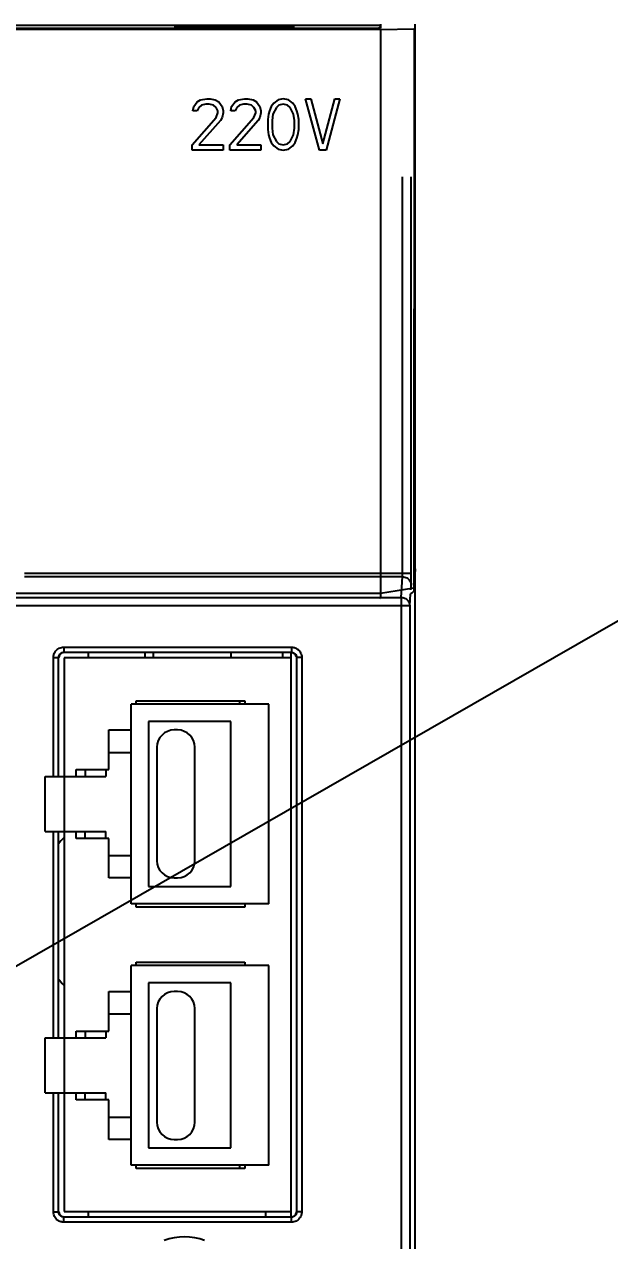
# Model space of a CAD drawing. Header units: millimetres. Extents: x 336 to 12810, y -1577 to 4105.
# Drawn here: x 7619.4 to 7653.4, y 3924.3 to 3995.1 of the extents above; entities that cross this region are included whole.
import ezdxf

# ---------------------------------------------------------------- set-up
doc = ezdxf.new("R2010")
doc.units = ezdxf.units.MM
doc.layers.add('03___PRT_ALL_CURVES', color=7, linetype='Continuous')
doc.styles.add('样式 8', font='arial.ttf', dxfattribs={"width": 0.6, "height": 2.5})

msp = doc.modelspace()

# ---------------------------------------------------------------- linework, layer by layer
at = {"color": 2}
msp.add_line((6148.29, 3097.062), (7905.608, 4104.721), dxfattribs=at)
at = {"color": 7, "linetype": 'Continuous'}
for p, q in [((7640.084, 3994.979), (7594.084, 3994.979)), ((7640.084, 3994.755), (7594.084, 3994.755)), ((7639.084, 3994.813), (7595.084, 3994.813)), ((7628.084, 3994.979), (7628.084, 3994.94)), ((7628.084, 3994.94), (7635.084, 3994.94)), ((7635.084, 3994.979), (7635.084, 3994.94)), ((7640.084, 3994.827), (7639.084, 3994.813)), ((7640.049, 3994.904), (7639.97, 3994.826)), ((7640.048, 3994.828), (7640.049, 3994.904)), ((7640.084, 3994.904), (7640.049, 3994.904)), ((7640.084, 3995.052), (7640.084, 3994.827)), ((7640.084, 3994.755), (7642.031, 3994.784)), ((7640.084, 3994.755), (7640.084, 3961.978)), ((7642.031, 3994.784), (7642.015, 3962.265)), ((7642.031, 3994.784), (7642.084, 3994.873)), ((7642.074, 3995.052), (7642.074, 3994.873)), ((7642.084, 3994.873), (7642.074, 3994.873)), ((7642.084, 3835.979), (7642.084, 3994.873)), ((7641.366, 3963.132), (7641.366, 3986.179)), ((7641.866, 3963.132), (7641.866, 3986.179)), ((7642.084, 3963.4), (7642.015, 3962.187)), ((7642.084, 3963.381), (7642.02, 3962.265)), ((7642.084, 3963.4), (7642.084, 3963.381)), ((7641.866, 3963.132), (7619.384, 3963.132)), ((7641.357, 3962.939), (7619.384, 3962.939)), ((7641.279, 3961.738), (7641.357, 3962.939)), ((7613.348, 3961.978), (7640.084, 3961.978)), ((7642.015, 3962.265), (7640.084, 3961.969)), ((7641.779, 3961.255), (7641.824, 3961.951)), ((7641.839, 3962.182), (7641.857, 3962.456)), ((7642.015, 3962.187), (7642.014, 3962.17)), ((7592.89, 3961.738), (7641.279, 3961.738)), ((7641.779, 3961.255), (7610.572, 3961.255)), ((7641.279, 3961.738), (7641.279, 3836.284)), ((7641.779, 3961.255), (7641.779, 3836.284)), ((7621.668, 3958.845), (7621.668, 3958.545)), ((7621.668, 3958.845), (7634.901, 3958.845)), ((7621.668, 3958.545), (7634.901, 3958.545)), ((7623.084, 3958.545), (7623.084, 3958.229)), ((7626.384, 3958.545), (7626.384, 3958.229)), ((7626.884, 3958.229), (7626.884, 3958.545)), ((7631.384, 3958.545), (7631.384, 3958.229)), ((7634.384, 3958.545), (7634.384, 3958.229)), ((7634.884, 3925.729), (7634.884, 3958.545)), ((7634.901, 3958.845), (7634.901, 3958.545)), ((7621.068, 3951.329), (7621.068, 3958.245)), ((7621.068, 3958.245), (7621.368, 3958.245)), ((7621.368, 3951.329), (7621.368, 3958.245)), ((7621.684, 3958.229), (7621.684, 3951.329)), ((7634.884, 3958.229), (7621.684, 3958.229)), ((7635.201, 3958.245), (7635.201, 3926.012)), ((7635.501, 3958.245), (7635.201, 3958.245)), ((7635.501, 3958.245), (7635.501, 3926.012)), ((7625.884, 3955.529), (7625.884, 3955.729)), ((7625.884, 3955.729), (7632.184, 3955.729)), ((7631.884, 3955.729), (7631.884, 3955.529)), ((7632.184, 3955.729), (7632.184, 3955.529)), ((7625.584, 3943.929), (7625.584, 3955.529)), ((7633.584, 3955.529), (7625.584, 3955.529)), ((7633.584, 3943.929), (7633.584, 3955.529)), ((7626.584, 3954.529), (7626.584, 3944.929)), ((7631.384, 3954.529), (7626.584, 3954.529)), ((7631.384, 3944.929), (7631.384, 3954.529)), ((7624.284, 3951.729), (7624.284, 3954.029)), ((7624.284, 3954.029), (7625.584, 3954.029)), ((7628.284, 3954.029), (7628.084, 3954.029)), ((7627.084, 3953.029), (7627.084, 3946.429)), ((7629.284, 3946.429), (7629.284, 3953.029)), ((7624.284, 3952.729), (7625.584, 3952.729)), ((7622.384, 3951.329), (7622.384, 3951.729)), ((7622.384, 3951.729), (7624.284, 3951.729)), ((7622.914, 3951.729), (7622.914, 3951.329)), ((7624.114, 3951.729), (7624.114, 3951.329)), ((7620.584, 3948.129), (7620.584, 3951.329)), ((7620.584, 3951.329), (7624.114, 3951.329)), ((7621.708, 3948.129), (7621.708, 3951.329)), ((7620.584, 3948.129), (7624.114, 3948.129)), ((7621.068, 3936.129), (7621.068, 3948.129)), ((7621.368, 3936.129), (7621.368, 3948.129)), ((7621.684, 3948.129), (7621.684, 3936.129)), ((7622.384, 3947.729), (7622.384, 3948.129)), ((7622.914, 3947.729), (7622.914, 3948.129)), ((7624.114, 3947.729), (7624.114, 3948.129)), ((7624.284, 3947.729), (7622.384, 3947.729)), ((7624.284, 3945.429), (7624.284, 3947.729)), ((7624.284, 3946.729), (7625.584, 3946.729)), ((7625.584, 3945.429), (7624.284, 3945.429)), ((7628.084, 3945.429), (7628.284, 3945.429)), ((7626.584, 3944.929), (7631.384, 3944.929)), ((7633.584, 3943.929), (7625.584, 3943.929)), ((7625.884, 3943.729), (7625.884, 3943.929)), ((7632.184, 3943.729), (7625.884, 3943.729)), ((7632.184, 3943.929), (7632.184, 3943.729)), ((7625.584, 3928.729), (7625.584, 3940.329)), ((7633.584, 3940.329), (7625.584, 3940.329)), ((7625.884, 3940.529), (7632.184, 3940.529)), ((7625.884, 3940.329), (7625.884, 3940.529)), ((7632.184, 3940.529), (7632.184, 3940.329)), ((7633.584, 3928.729), (7633.584, 3940.329)), ((7626.584, 3939.329), (7626.584, 3929.729)), ((7631.384, 3939.329), (7626.584, 3939.329)), ((7631.384, 3929.729), (7631.384, 3939.329)), ((7624.284, 3938.829), (7625.584, 3938.829)), ((7624.284, 3936.529), (7624.284, 3938.829)), ((7628.284, 3938.829), (7628.084, 3938.829)), ((7624.284, 3937.529), (7625.584, 3937.529)), ((7627.084, 3937.829), (7627.084, 3931.229)), ((7629.284, 3931.229), (7629.284, 3937.829)), ((7622.384, 3936.529), (7624.284, 3936.529)), ((7622.384, 3936.129), (7622.384, 3936.529)), ((7622.914, 3936.529), (7622.914, 3936.129)), ((7624.114, 3936.529), (7624.114, 3936.129)), ((7620.584, 3936.129), (7624.114, 3936.129)), ((7620.584, 3932.929), (7620.584, 3936.129)), ((7621.708, 3932.929), (7621.708, 3936.129)), ((7620.584, 3932.929), (7624.114, 3932.929)), ((7621.068, 3926.012), (7621.068, 3932.929)), ((7621.368, 3926.012), (7621.368, 3932.929)), ((7621.684, 3932.929), (7621.684, 3926.029)), ((7622.384, 3932.529), (7622.384, 3932.929)), ((7624.284, 3932.529), (7622.384, 3932.529)), ((7622.914, 3932.529), (7622.914, 3932.929)), ((7624.114, 3932.529), (7624.114, 3932.929)), ((7624.284, 3930.229), (7624.284, 3932.529)), ((7624.284, 3931.529), (7625.584, 3931.529)), ((7625.584, 3930.229), (7624.284, 3930.229)), ((7628.084, 3930.229), (7628.284, 3930.229)), ((7626.584, 3929.729), (7631.384, 3929.729)), ((7633.584, 3928.729), (7625.584, 3928.729)), ((7625.884, 3928.529), (7625.884, 3928.729)), ((7631.884, 3928.729), (7631.884, 3928.529)), ((7632.184, 3928.729), (7632.184, 3928.529)), ((7632.184, 3928.529), (7625.884, 3928.529)), ((7621.068, 3926.012), (7621.368, 3926.012)), ((7621.684, 3926.029), (7634.884, 3926.029)), ((7623.084, 3926.029), (7623.084, 3925.712)), ((7633.384, 3926.029), (7633.384, 3925.712)), ((7635.501, 3926.012), (7635.201, 3926.012)), ((7634.901, 3925.712), (7621.668, 3925.712)), ((7621.668, 3925.412), (7621.668, 3925.712)), ((7634.901, 3925.412), (7621.668, 3925.412)), ((7634.901, 3925.412), (7634.901, 3925.712))]:
    msp.add_line(p, q, dxfattribs=at)
for centre, radius, start, end in [((7628.084, 3953.029), 1, 90, 180), ((7628.284, 3953.029), 1, 0, 90), ((7625.884, 3943.479), 6, 134.823, 138.97307), ((7628.084, 3946.429), 1, 180, 270), ((7628.284, 3946.429), 1, 270, 0), ((7625.884, 3943.479), 6, 221.02693, 225.177), ((7628.084, 3937.829), 1, 90, 180), ((7628.284, 3937.829), 1, 0, 90), ((7628.084, 3931.229), 1, 180, 270), ((7628.284, 3931.229), 1, 270, 0), ((7628.684, 3921.25), 3.317, 69.31391, 110.69797)]:
    msp.add_arc(centre, radius, start, end, dxfattribs=at)
for points, start_tangent, end_tangent in [([(7641.357, 3962.939), (7641.361, 3962.974), (7641.363, 3962.996), (7641.364, 3963.023), (7641.365, 3963.056), (7641.366, 3963.093), (7641.366, 3963.132)], (0.222501, 0.974932), (-0.000007, 1)), ([(7641.357, 3962.939), (7641.606, 3962.873), (7641.789, 3962.697), (7641.857, 3962.456)], (0.99999, -0.004364), (0.004676, -0.999989)), ([(7641.857, 3962.456), (7641.858, 3962.482), (7641.86, 3962.522), (7641.861, 3962.579), (7641.863, 3962.655), (7641.864, 3962.751), (7641.865, 3962.866), (7641.866, 3962.995), (7641.866, 3963.132)], (0.065022, 0.997884), (-0.000064, 1)), ([(7640.084, 3961.969), (7640.087, 3961.907), (7640.086, 3961.849), (7640.082, 3961.796), (7640.076, 3961.751), (7640.067, 3961.716), (7640.055, 3961.692), (7640.042, 3961.68), (7640.037, 3961.679)], (0.064441, -0.997922), (-0.992805, -0.11974)), ([(7640.084, 3961.978), (7640.084, 3961.975), (7640.084, 3961.972), (7640.084, 3961.969)], (0, -1), (0.064441, -0.997922)), ([(7642.014, 3962.17), (7642.006, 3962.119), (7641.981, 3962.059), (7641.942, 3962.012), (7641.894, 3961.977), (7641.838, 3961.956), (7641.815, 3961.951)], (-0.058406, -0.998293), (-0.988508, -0.15117)), ([(7642.015, 3962.265), (7642.015, 3962.239), (7642.015, 3962.213)], (-0.000522, -1), (0.002955, -0.999996)), ([(7642.015, 3962.213), (7642.015, 3962.187)], (0.002955, -0.999996), (0.004788, -0.999989)), ([(7641.279, 3961.738), (7641.377, 3961.728), (7641.481, 3961.696), (7641.585, 3961.635), (7641.679, 3961.542), (7641.75, 3961.415), (7641.779, 3961.255)], (0.99999, -0.004364), (0.004676, -0.999989)), ([(7621.068, 3958.245), (7621.074, 3958.331), (7621.094, 3958.422), (7621.133, 3958.517), (7621.194, 3958.614), (7621.281, 3958.704), (7621.394, 3958.779), (7621.525, 3958.828), (7621.668, 3958.845)], (-0.000012, 1), (1, 0.000049)), ([(7621.368, 3958.245), (7621.371, 3958.288), (7621.381, 3958.333), (7621.4, 3958.381), (7621.431, 3958.429), (7621.474, 3958.475), (7621.531, 3958.512), (7621.596, 3958.537), (7621.668, 3958.545)], (-0.000084, 1), (1, -0.000044)), ([(7621.534, 3958.488), (7621.424, 3958.379), (7621.384, 3958.229)], (-0.867069, -0.498188), (0, -1)), ([(7621.684, 3958.529), (7621.534, 3958.488)], (-1, 0), (-0.867069, -0.498188)), ([(7635.129, 3958.416), (7635.024, 3958.503), (7634.89, 3958.534)], (-0.603787, 0.797146), (-0.999999, -0.001222)), ([(7634.901, 3958.845), (7634.987, 3958.839), (7635.077, 3958.819), (7635.172, 3958.78), (7635.269, 3958.719), (7635.36, 3958.631), (7635.435, 3958.519), (7635.484, 3958.388), (7635.501, 3958.245)], (1, 0.000012), (0.000049, -1)), ([(7634.901, 3958.545), (7634.944, 3958.542), (7634.989, 3958.532), (7635.037, 3958.513), (7635.085, 3958.482), (7635.13, 3958.438), (7635.168, 3958.382), (7635.192, 3958.316), (7635.201, 3958.245)], (1, 0.000084), (-0.000044, -1)), ([(7635.184, 3958.295), (7635.129, 3958.416)], (-0.201059, 0.979579), (-0.603787, 0.797146)), ([(7621.668, 3925.412), (7621.581, 3925.418), (7621.491, 3925.439), (7621.396, 3925.477), (7621.299, 3925.538), (7621.208, 3925.626), (7621.134, 3925.738), (7621.085, 3925.87), (7621.068, 3926.012)], (-1, -0.000012), (-0.000049, 1)), ([(7621.668, 3925.712), (7621.624, 3925.715), (7621.579, 3925.725), (7621.532, 3925.744), (7621.483, 3925.775), (7621.438, 3925.819), (7621.401, 3925.875), (7621.376, 3925.941), (7621.368, 3926.012)], (-1, -0.000084), (0.000044, 1)), ([(7621.384, 3926.029), (7621.424, 3925.879)], (0, -1), (0.498188, -0.867069)), ([(7621.424, 3925.879), (7621.534, 3925.769), (7621.684, 3925.729)], (0.498188, -0.867069), (1, 0)), ([(7634.883, 3925.721), (7635.04, 3925.763), (7635.15, 3925.872), (7635.19, 3926.022)], (1, 0), (0, 1)), ([(7635.501, 3926.012), (7635.495, 3925.926), (7635.474, 3925.835), (7635.436, 3925.74), (7635.374, 3925.644), (7635.287, 3925.553), (7635.175, 3925.478), (7635.043, 3925.429), (7634.901, 3925.412)], (0.000012, -1), (-1, -0.000049)), ([(7635.201, 3926.012), (7635.198, 3925.969), (7635.187, 3925.924), (7635.168, 3925.876), (7635.138, 3925.828), (7635.094, 3925.782), (7635.038, 3925.745), (7634.972, 3925.721), (7634.901, 3925.712)], (0.000084, -1), (-1, 0.000044))]:
    msp.add_spline(points, degree=3, dxfattribs=dict(at, start_tangent=start_tangent, end_tangent=end_tangent))
at = {"layer": '03___PRT_ALL_CURVES', "color": 7, "linetype": 'Continuous'}
for p, q in [((7629.173, 3990.027), (7629.223, 3990.283)), ((7629.223, 3990.283), (7629.423, 3990.538)), ((7629.423, 3990.538), (7629.623, 3990.666)), ((7629.673, 3990.347), (7629.523, 3990.219)), ((7629.623, 3990.666), (7629.973, 3990.729)), ((7629.923, 3990.41), (7629.673, 3990.347)), ((7630.123, 3990.41), (7629.923, 3990.41)), ((7629.973, 3990.729), (7630.173, 3990.729)), ((7630.373, 3990.347), (7630.123, 3990.41)), ((7630.173, 3990.729), (7630.473, 3990.666)), ((7630.523, 3990.219), (7630.373, 3990.347)), ((7630.473, 3990.666), (7630.673, 3990.538)), ((7630.673, 3990.538), (7630.873, 3990.283)), ((7630.873, 3990.283), (7630.923, 3990.027)), ((7631.373, 3990.027), (7631.423, 3990.283)), ((7631.423, 3990.283), (7631.623, 3990.538)), ((7631.623, 3990.538), (7631.823, 3990.666)), ((7631.873, 3990.347), (7631.723, 3990.219)), ((7631.823, 3990.666), (7632.173, 3990.729)), ((7632.123, 3990.41), (7631.873, 3990.347)), ((7632.323, 3990.41), (7632.123, 3990.41)), ((7632.173, 3990.729), (7632.373, 3990.729)), ((7632.573, 3990.347), (7632.323, 3990.41)), ((7632.373, 3990.729), (7632.673, 3990.666)), ((7632.723, 3990.219), (7632.573, 3990.347)), ((7632.673, 3990.666), (7632.873, 3990.538)), ((7632.873, 3990.538), (7633.073, 3990.283)), ((7633.073, 3990.283), (7633.123, 3990.027)), ((7633.723, 3990.283), (7633.623, 3990.027)), ((7633.873, 3990.474), (7633.723, 3990.283)), ((7634.123, 3990.666), (7633.873, 3990.474)), ((7634.173, 3990.347), (7634.023, 3990.219)), ((7634.423, 3990.729), (7634.123, 3990.666)), ((7634.423, 3990.41), (7634.173, 3990.347)), ((7634.723, 3990.666), (7634.423, 3990.729)), ((7634.673, 3990.347), (7634.423, 3990.41)), ((7634.823, 3990.219), (7634.673, 3990.347)), ((7634.973, 3990.474), (7634.723, 3990.666)), ((7635.123, 3990.283), (7634.973, 3990.474)), ((7635.223, 3990.027), (7635.123, 3990.283)), ((7635.723, 3990.729), (7636.023, 3990.729)), ((7636.523, 3987.729), (7635.723, 3990.729)), ((7636.023, 3990.729), (7636.723, 3988.112)), ((7636.723, 3988.112), (7637.423, 3990.729)), ((7637.723, 3990.729), (7636.923, 3987.729)), ((7637.423, 3990.729), (7637.723, 3990.729)), ((7629.123, 3988.049), (7630.523, 3989.644)), ((7629.423, 3990.027), (7629.173, 3990.027)), ((7629.523, 3990.219), (7629.423, 3990.027)), ((7630.623, 3990.027), (7630.523, 3990.219)), ((7630.523, 3989.644), (7630.623, 3989.9)), ((7630.623, 3989.9), (7630.623, 3990.027)), ((7630.873, 3989.644), (7630.773, 3989.453)), ((7630.923, 3989.9), (7630.873, 3989.644)), ((7630.923, 3990.027), (7630.923, 3989.9)), ((7631.323, 3988.049), (7632.723, 3989.644)), ((7631.623, 3990.027), (7631.373, 3990.027)), ((7631.723, 3990.219), (7631.623, 3990.027)), ((7632.823, 3990.027), (7632.723, 3990.219)), ((7632.723, 3989.644), (7632.823, 3989.9)), ((7632.823, 3989.9), (7632.823, 3990.027)), ((7633.073, 3989.644), (7632.973, 3989.453)), ((7633.123, 3989.9), (7633.073, 3989.644)), ((7633.123, 3990.027), (7633.123, 3989.9)), ((7633.573, 3989.836), (7633.523, 3989.517)), ((7633.523, 3989.517), (7633.523, 3988.942)), ((7633.623, 3990.027), (7633.573, 3989.836)), ((7633.823, 3989.836), (7633.773, 3989.453)), ((7634.023, 3990.219), (7633.823, 3989.836)), ((7635.023, 3989.836), (7634.823, 3990.219)), ((7635.073, 3989.453), (7635.023, 3989.836)), ((7635.273, 3989.836), (7635.223, 3990.027)), ((7635.323, 3989.517), (7635.273, 3989.836)), ((7635.323, 3988.942), (7635.323, 3989.517)), ((7630.773, 3989.453), (7629.523, 3988.049)), ((7632.973, 3989.453), (7631.723, 3988.049)), ((7633.523, 3988.942), (7633.573, 3988.623)), ((7633.773, 3989.453), (7633.773, 3989.006)), ((7633.773, 3989.006), (7633.823, 3988.623)), ((7635.023, 3988.623), (7635.073, 3989.006)), ((7635.073, 3989.006), (7635.073, 3989.453)), ((7635.273, 3988.623), (7635.323, 3988.942)), ((7633.573, 3988.623), (7633.623, 3988.432)), ((7633.623, 3988.432), (7633.723, 3988.176)), ((7633.723, 3988.176), (7633.873, 3987.985)), ((7633.823, 3988.623), (7634.023, 3988.24)), ((7634.023, 3988.24), (7634.173, 3988.112)), ((7634.173, 3988.112), (7634.423, 3988.049)), ((7634.423, 3988.049), (7634.673, 3988.112)), ((7634.673, 3988.112), (7634.823, 3988.24)), ((7634.823, 3988.24), (7635.023, 3988.623)), ((7634.973, 3987.985), (7635.123, 3988.176)), ((7635.123, 3988.176), (7635.223, 3988.432)), ((7635.223, 3988.432), (7635.273, 3988.623)), ((7629.123, 3987.729), (7629.123, 3988.049)), ((7630.923, 3987.729), (7629.123, 3987.729)), ((7629.523, 3988.049), (7630.923, 3988.049)), ((7630.923, 3988.049), (7630.923, 3987.729)), ((7631.323, 3987.729), (7631.323, 3988.049)), ((7633.123, 3987.729), (7631.323, 3987.729)), ((7631.723, 3988.049), (7633.123, 3988.049)), ((7633.123, 3988.049), (7633.123, 3987.729)), ((7633.873, 3987.985), (7634.123, 3987.793)), ((7634.123, 3987.793), (7634.423, 3987.729)), ((7634.423, 3987.729), (7634.723, 3987.793)), ((7634.723, 3987.793), (7634.973, 3987.985)), ((7636.923, 3987.729), (7636.523, 3987.729))]:
    msp.add_line(p, q, dxfattribs=at)

# ---------------------------------------------------------------- texts
at = {"lineweight": 0, "style": '样式 8', "width": 0.4}
msp.add_text('SEV 04', height=20, rotation=60, dxfattribs=at).set_placement((7619.943, 3994.329))

doc.saveas('drawing.dxf')
